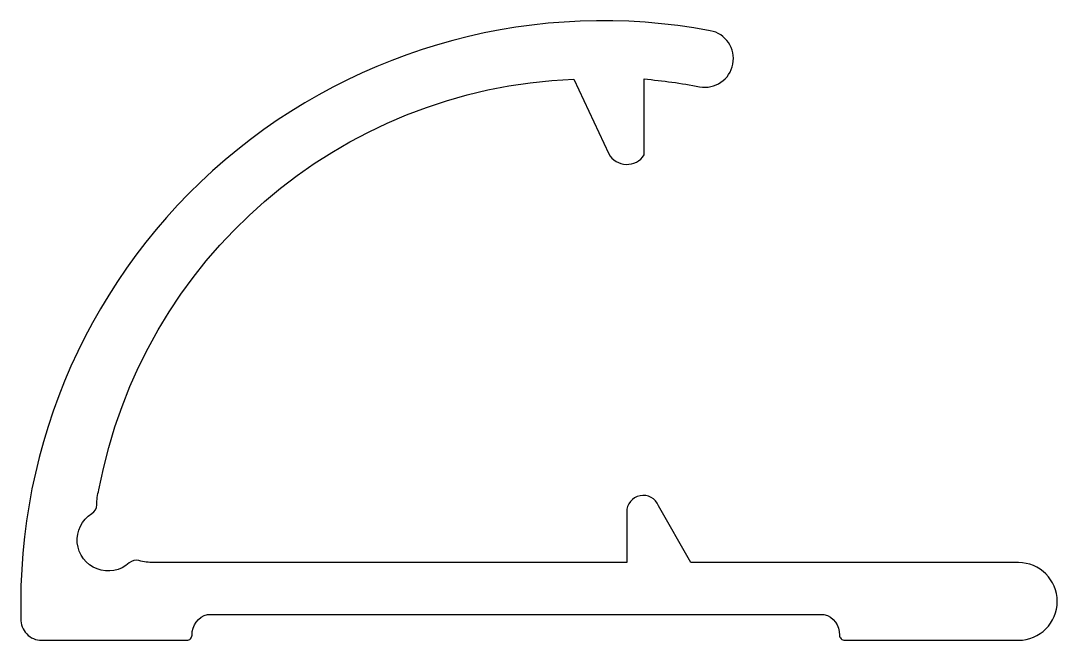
# Model space of a CAD drawing. Extents: x 172 to 192, y 226.6 to 238.5.
import ezdxf

# ---------------------------------------------------------------- set-up
doc = ezdxf.new("R2010")
doc.units = 0
doc.layers.get('0').update_dxf_attribs({"linetype": 'CONTINUOUS'})

msp = doc.modelspace()

# ---------------------------------------------------------------- linework, layer by layer
at = {"color": 0}
msp.add_lwpolyline([(184.299, 229.162, 0.831831), (183.684, 229.041), (183.689, 228.067), (174.561, 228.067, -0.065984), (174.275, 228.105, 0.255924), (174.088, 228.06, -1.095445), (173.367, 229.013, 0.255924), (173.461, 229.18, -0.065984), (173.503, 229.467, -0.349858), (182.665, 237.395), (183.338, 235.952, 0.563101), (184.02, 235.931), (184.02, 237.397, -0.024659), (185.09, 237.248, 1), (185.295, 238.329, 0.478008), (172, 226.984, 0.42638), (172.399, 226.567), (175.2, 226.567, 0.414214), (175.3, 226.667, -0.351472), (175.6, 227.067), (187.489, 227.067, -0.351472), (187.789, 226.667, 0.414214), (187.889, 226.567), (191.239, 226.567, 1), (191.239, 228.067), (184.918, 228.067)], format="xyb", close=True, dxfattribs=at)

doc.saveas('drawing.dxf')
